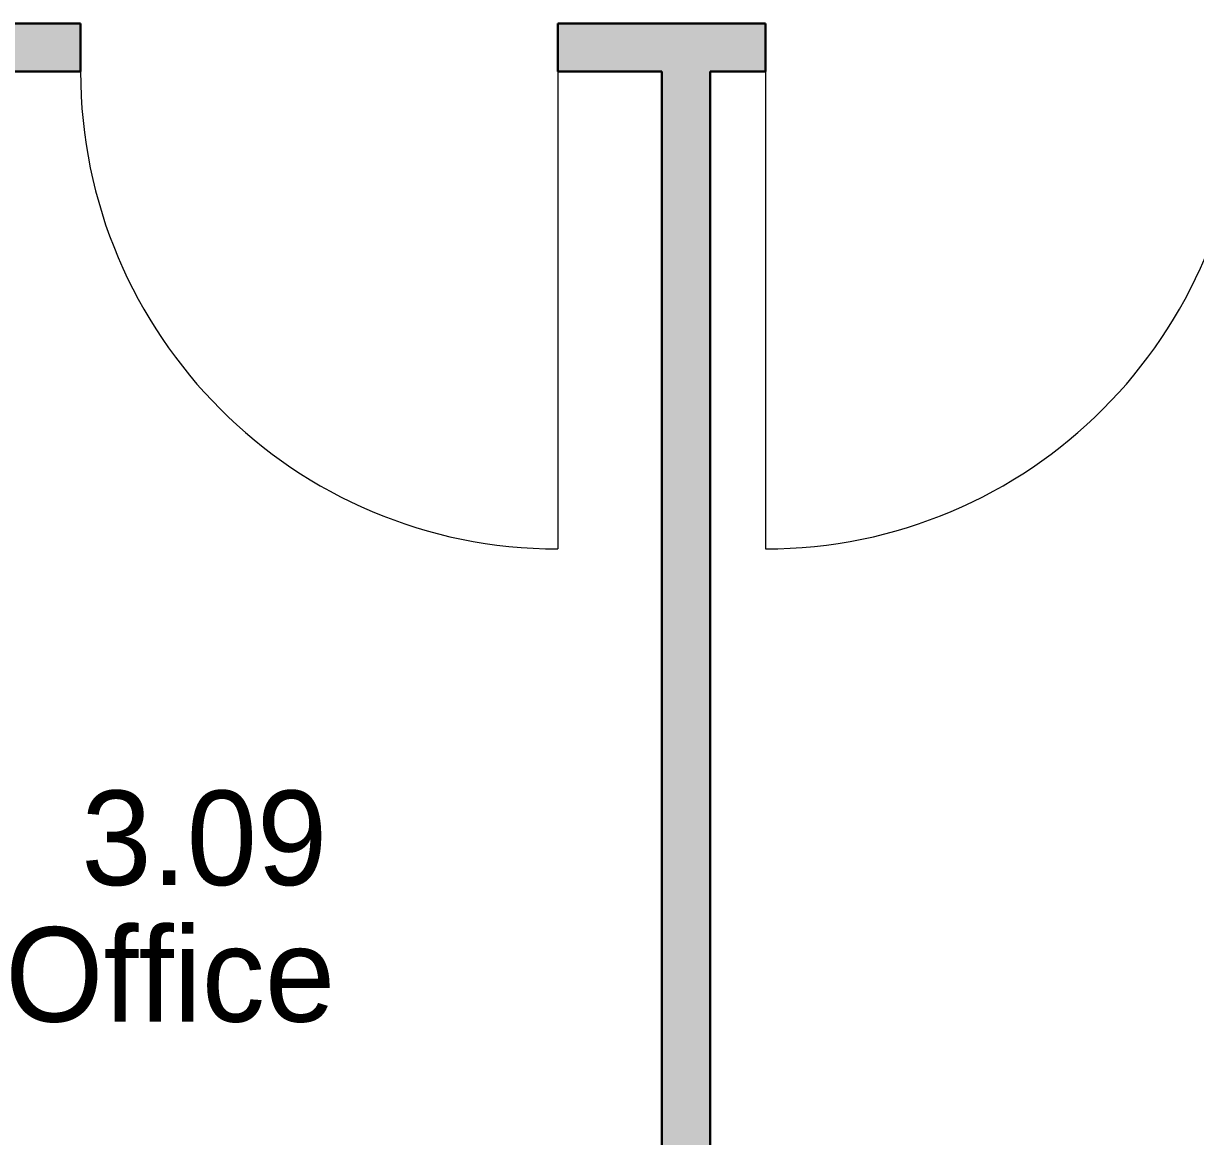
# Model space of a CAD drawing. Header units: millimetres. Extents: x 155927 to 317870, y -36033 to 97293.
# Drawn here: x 220091 to 222572, y 11252 to 13608 of the extents above; entities that cross this region are included whole.
import ezdxf

# ---------------------------------------------------------------- set-up
doc = ezdxf.new("R2010")
doc.units = ezdxf.units.MM
doc.header["$MEASUREMENT"] = 0
for name, color, linetype, lineweight in [('A-AREA-IDEN', 7, 'CONTINUOUS', 9), ('A-DOOR', 4, 'CONTINUOUS', 9), ('A-WALL-PATT', 7, 'CONTINUOUS', 9), ('I-WALL', 7, 'CONTINUOUS', 9)]:
    doc.layers.add(name, color=color, linetype=linetype, lineweight=lineweight)
doc.styles.add('Century Gothic', font='GOTHIC.TTF', dxfattribs={"height": 200})

msp = doc.modelspace()

# ---------------------------------------------------------------- hatches: boundary and pattern name
at = {"layer": 'A-WALL-PATT'}
h = msp.add_hatch(color=256, dxfattribs=at)
h.paths.add_polyline_path([(216091.8, 13505.6), (217586.3, 13505.6), (217586.3, 13607.6), (216091.8, 13607.6)], flags=0)
h.paths.add_polyline_path([(220212.3, 13505.6), (220212.3, 13607.6), (218596.3, 13607.6), (218596.3, 13505.6), (218815.8, 13505.6)], flags=0)
h.paths.add_polyline_path([(230452.2, 13505.6), (230738.8, 13505.6), (230738.8, 13607.6), (222672.3, 13607.6), (222672.3, 13505.6), (229850.8, 13505.6)], flags=0)
h.paths.add_polyline_path([(221222.3, 13505.6), (221662.3, 13505.6), (221662.3, 13607.6), (221222.3, 13607.6)], flags=0)
msp.add_hatch(color=256, dxfattribs=at).paths.add_polyline_path([(221544.8, 9369.6), (221544.8, 13505.6), (221442.8, 13505.6), (221442.8, 9369.6)], flags=0)

# ---------------------------------------------------------------- linework, layer by layer
at = {"layer": 'A-DOOR'}
for p, q in [((221222.3, 13505.6), (221222.3, 12495.6)), ((221662.3, 13505.6), (221662.3, 12495.6))]:
    msp.add_line(p, q, dxfattribs=at)
for centre, start, end in [((221222.3, 13505.6), 180, 270), ((221662.3, 13505.6), 270, 0)]:
    msp.add_arc(centre, 1010, start, end, dxfattribs=at)
at = {"layer": 'I-WALL', "lineweight": 30}
for p, q in [((220212.3, 13607.6), (218596.3, 13607.6)), ((220212.3, 13505.6), (220212.3, 13607.6)), ((221662.3, 13607.6), (221222.3, 13607.6)), ((221222.3, 13607.6), (221222.3, 13505.6)), ((221662.3, 13505.6), (221662.3, 13607.6)), ((218815.8, 13505.6), (220212.3, 13505.6)), ((221222.3, 13505.6), (221442.8, 13505.6)), ((221442.8, 13505.6), (221442.8, 9369.6)), ((221544.8, 9369.6), (221544.8, 13505.6)), ((221544.8, 13505.6), (221662.3, 13505.6))]:
    msp.add_line(p, q, dxfattribs=at)

# ---------------------------------------------------------------- texts
at = {"layer": 'A-AREA-IDEN', "style": 'Century Gothic'}
for s, p in [('3.09', (220213.9, 11784.2)), ('Office', (220052.7, 11495.2))]:
    msp.add_text(s, height=200, dxfattribs=at).set_placement(p)

doc.saveas('drawing.dxf')
